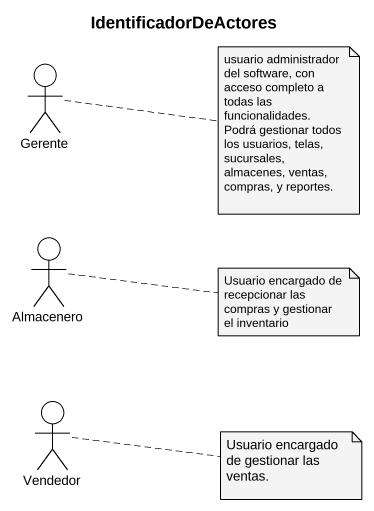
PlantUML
@startuml
title IdentificadorDeActores
actor Gerente
actor Almacenero
actor Vendedor
note right of Gerente : usuario administrador del software, con acceso completo a todas las funcionalidades. Podrá gestionar todos los usuarios, telas, sucursales, almacenes, ventas, compras, y reportes.
note right of Almacenero : Usuario encargado de recepcionar las compras y gestionar el inventario
note right of Vendedor : Usuario encargado de gestionar las ventas.
@enduml
